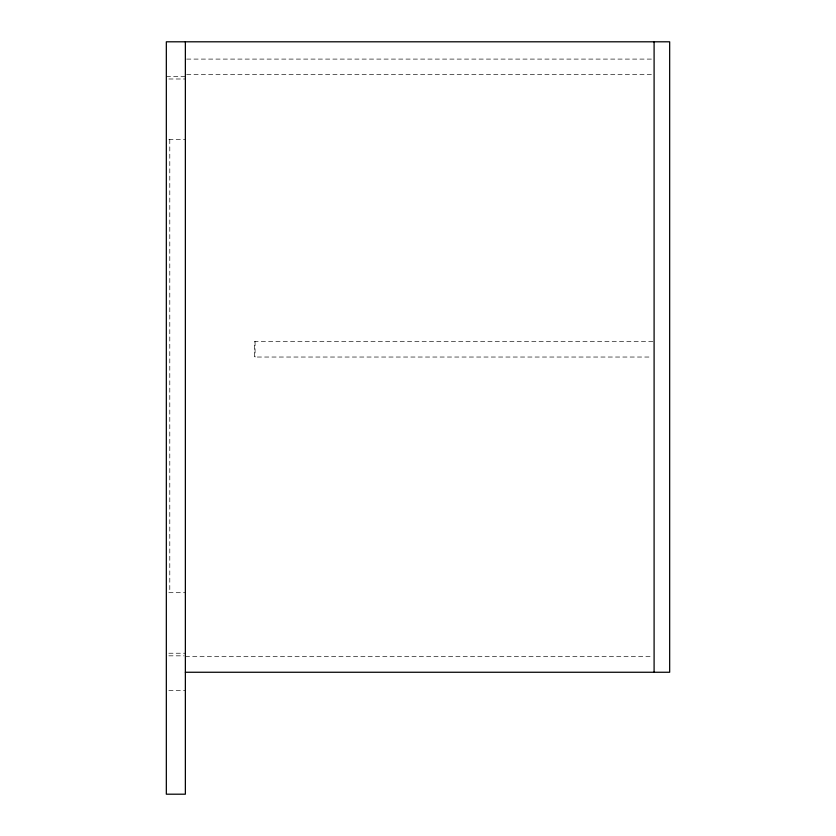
<?xml version="1.0" encoding="UTF-8"?>
<svg xmlns="http://www.w3.org/2000/svg" width="836" height="836" viewBox="0 0 836 836"><rect width="100%" height="100%" fill="white"/><g stroke="black" fill="none" stroke-linecap="round" stroke-linejoin="round"><path stroke-width="0.63" stroke-dasharray="4.18 3.13" d="M186.668 59.095L651.484 59.095M186.668 74.665L654.097 74.665M166.333 76.389L185.362 76.389M168.872 78.992L185.362 78.992M168.872 139.528L185.362 139.528M652.885 341.464L254.552 341.464L254.552 357.035L651.578 357.035M168.872 592.693L185.362 592.693M168.872 653.23L185.362 653.23M168.872 655.832L184.098 655.832M185.362 656.688L651.484 656.688M168.872 690.421L185.362 690.421M255.064 341.464L255.064 357.035M169.792 139.528L169.792 592.693"/><path stroke-width="1.25" d="M185.362 672.259L669.667 672.259L669.667 41.8L166.333 41.8L166.333 794.2L185.362 794.2L185.362 41.8M654.097 41.8L654.097 672.259"/></g></svg>
